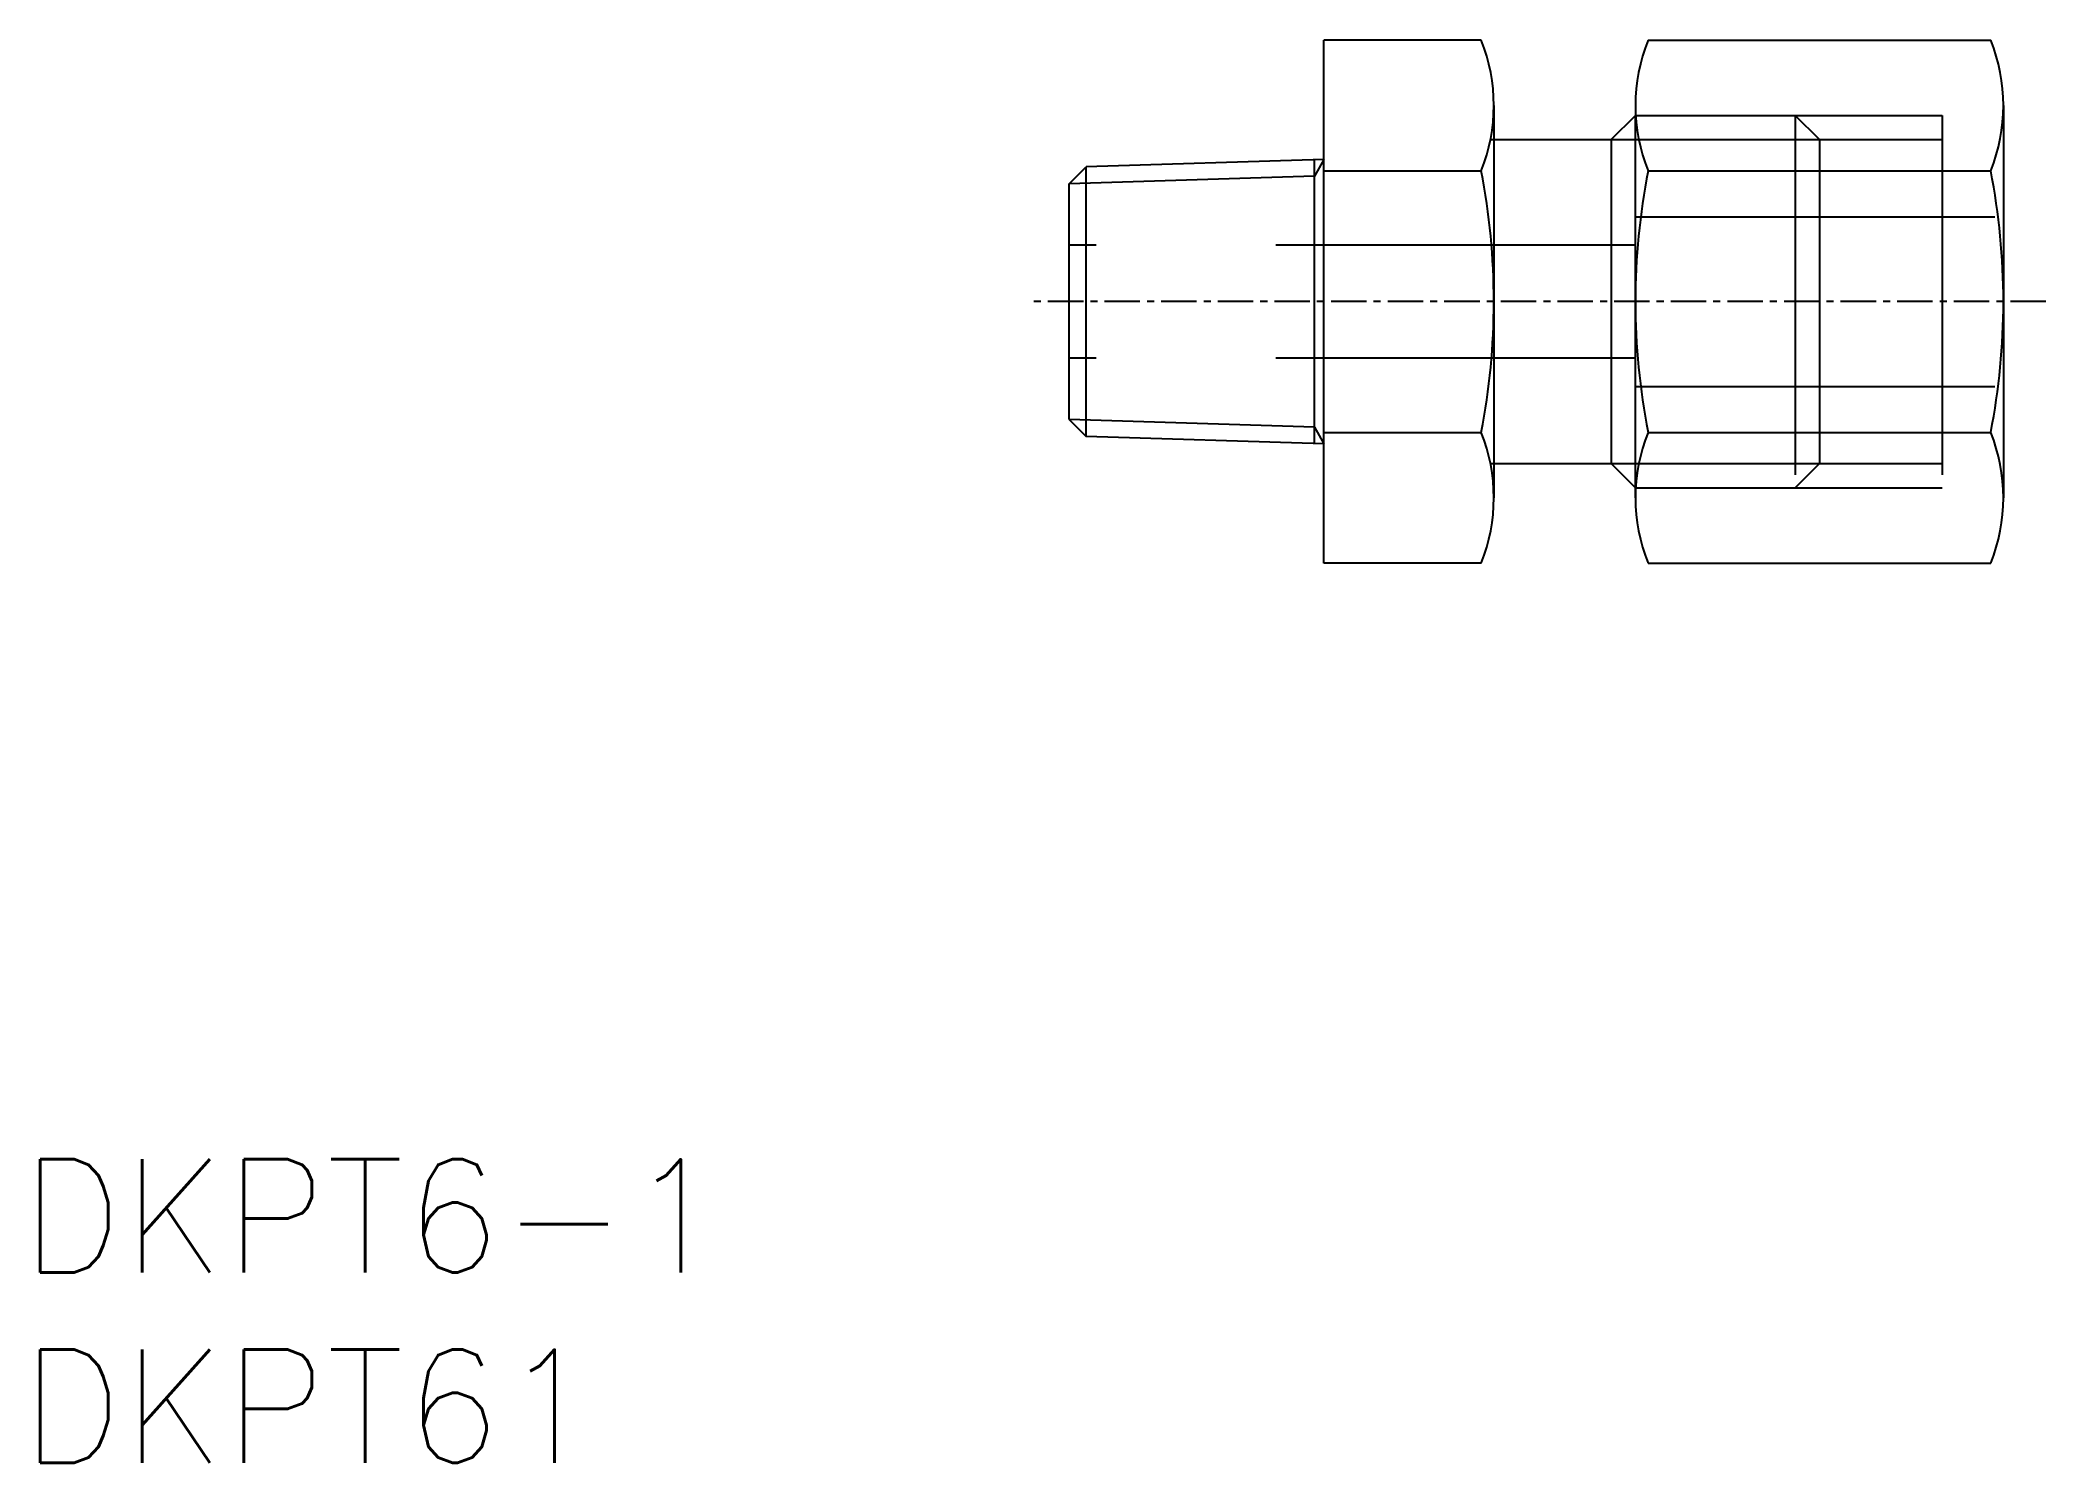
# Model space of a CAD drawing. Extents: x 942.8 to 1013.7, y 838.6 to 888.9.
import ezdxf

# ---------------------------------------------------------------- set-up
doc = ezdxf.new("R2010")
doc.units = 0
doc.linetypes.add('CENTER', pattern=[2, 1.25, -0.25, 0.25, -0.25])
doc.linetypes.add('DASHED', pattern=[19.05, 12.7, -6.35])
doc.layers.get('0').update_dxf_attribs({"linetype": 'CONTINUOUS'})
doc.layers.add('CENTER', color=1, linetype='CENTER')
doc.styles.get("Standard").update_dxf_attribs({"font": 'txt.shx'})

msp = doc.modelspace()

# ---------------------------------------------------------------- linework, layer by layer
for p, q in [((993.718, 888.887), (988.166, 888.887)), ((988.166, 870.411), (988.166, 888.887)), ((999.615, 888.887), (1011.718, 888.887)), ((994.166, 886.577), (994.166, 872.721)), ((1012.166, 886.577), (1012.166, 879.649)), ((998.31, 885.372), (999.166, 886.228)), ((999.166, 879.649), (999.166, 886.228)), ((994.047, 885.372), (998.31, 885.372)), ((998.31, 885.372), (998.31, 873.927)), ((979.166, 883.808), (979.766, 884.408)), ((988.166, 884.67), (979.766, 884.408)), ((979.766, 874.89), (979.766, 884.408)), ((987.825, 874.639), (987.825, 884.66)), ((988.166, 884.268), (993.718, 884.268)), ((999.615, 884.268), (1011.718, 884.268)), ((979.166, 875.49), (979.166, 883.808)), ((999.166, 872.721), (999.166, 879.649)), ((1012.166, 879.649), (1012.166, 872.721)), ((979.166, 875.49), (979.766, 874.89)), ((988.166, 875.03), (993.718, 875.03)), ((999.615, 875.03), (1011.718, 875.03)), ((988.166, 874.628), (979.766, 874.89)), ((994.047, 873.927), (998.31, 873.927)), ((998.31, 873.927), (999.166, 873.071)), ((993.718, 870.411), (988.166, 870.411)), ((999.615, 870.411), (1011.718, 870.411))]:
    msp.add_line(p, q)
at = {"color": 3, "linetype": 'DASHED'}
for p, q in [((999.166, 886.228), (1010, 886.228)), ((1004.81, 886.228), (1004.81, 873.071)), ((1005.666, 885.372), (1004.81, 886.228)), ((1010, 886.228), (1010, 873.071)), ((999.166, 885.372), (1010, 885.372)), ((1005.666, 885.372), (1005.666, 873.927)), ((999.166, 882.649), (1012.166, 882.649)), ((999.166, 881.649), (979.166, 881.649)), ((999.166, 877.649), (979.166, 877.649)), ((999.166, 876.649), (1012.166, 876.649)), ((999.166, 873.927), (1010, 873.927)), ((1005.666, 873.927), (1004.81, 873.071)), ((999.166, 873.071), (1010, 873.071))]:
    msp.add_line(p, q, dxfattribs=at)
at = {"color": 3, "linetype": 'CONTINUOUS'}
for p, q in [((998.31, 885.372), (999.166, 885.372)), ((988.166, 884.67), (987.825, 884.079)), ((987.825, 884.079), (979.166, 883.808)), ((987.825, 875.22), (979.166, 875.49)), ((987.825, 875.22), (988.166, 874.628)), ((998.31, 873.927), (999.166, 873.927))]:
    msp.add_line(p, q, dxfattribs=at)
for centre, radius, start, end in [((987.998, 886.577), 6.168, 338.01264, 21.98736), ((1005.334, 886.577), 6.168, 158.01264, 201.98736), ((1005.998, 886.577), 6.168, 338.01264, 21.98736), ((970.166, 879.649), 24, 348.9042, 11.0958), ((1023.166, 879.649), 24, 168.9042, 191.0958), ((988.166, 879.649), 24, 348.9042, 11.0958), ((987.998, 872.721), 6.168, 338.01264, 21.98736), ((1005.334, 872.721), 6.168, 158.01264, 201.98736), ((1005.998, 872.721), 6.168, 338.01264, 21.98736)]:
    msp.add_arc(centre, radius, start, end)
at = {"layer": 'CENTER'}
msp.add_line((1013.666, 879.649), (977.666, 879.649), dxfattribs=at)

# ---------------------------------------------------------------- texts
for s, p in [('DKPT6-1', (942.129, 845.355)), ('DKPT61', (942.129, 838.632))]:
    msp.add_text(s, height=4).set_placement(p)

doc.saveas('drawing.dxf')
